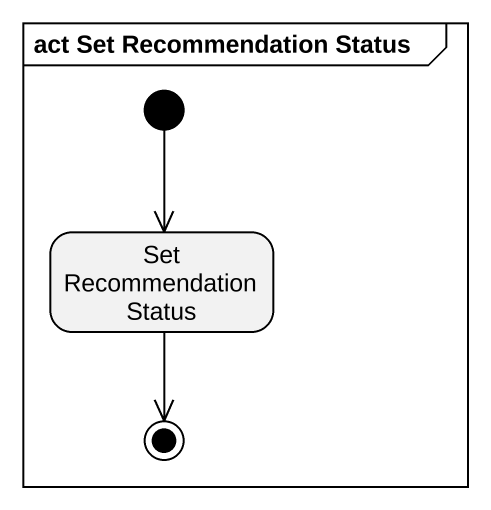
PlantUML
@startuml
mainframe act Set Recommendation Status
hide empty description
state "Set Recommendation Status" as Set_Recommendation_Status
[*] --> Set_Recommendation_Status
Set_Recommendation_Status --> [*]
@enduml
